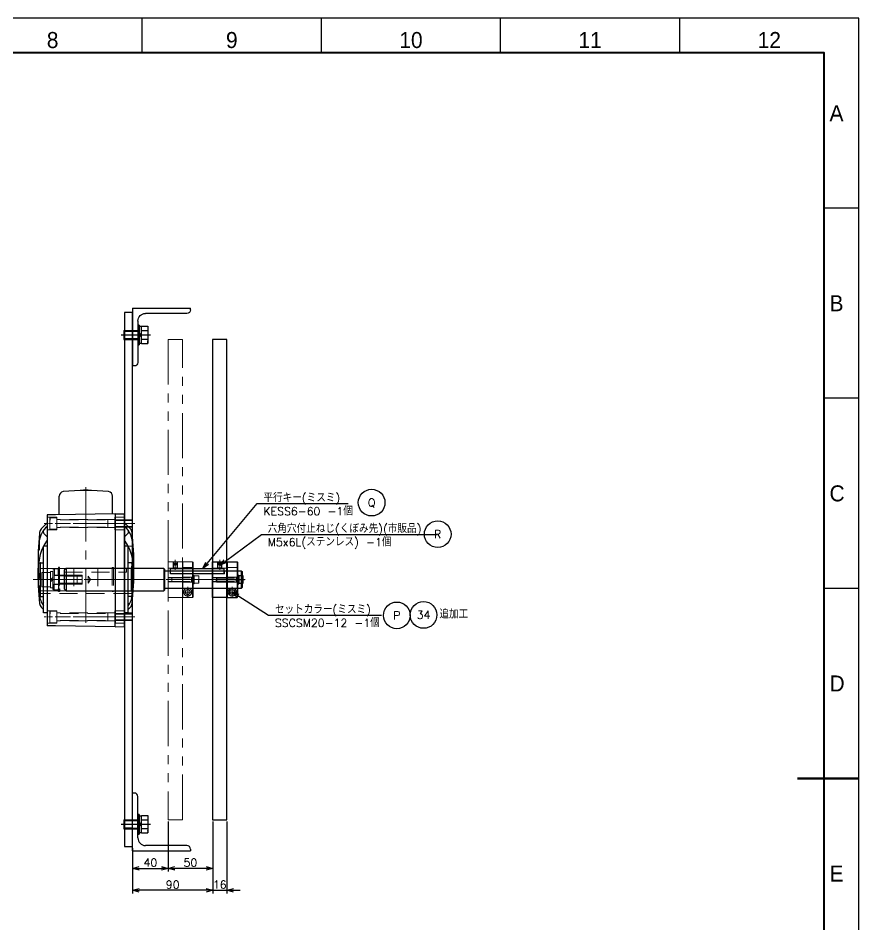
# Model space of a CAD drawing. Header units: millimetres. Extents: x 0 to 49006, y -7876 to 6995.
# Drawn here: x 48060 to 49006, y 665 to 1684 of the extents above; entities that cross this region are included whole.
import ezdxf
from ezdxf import colors
from ezdxf.entities.mleader import LeaderData, LeaderLine
from ezdxf.enums import TextEntityAlignment as Align
from ezdxf.math import Vec2, Vec3

# ---------------------------------------------------------------- set-up
doc = ezdxf.new("R2010")
doc.units = ezdxf.units.MM
doc.header["$LTSCALE"] = 3.2
doc.header["$PDMODE"] = 99
doc.header["$PDSIZE"] = 1
for name, pattern in [('CENTER2', [28.575, 19.05, -3.175, 3.175, -3.175]), ('HIDDEN', [9.525, 6.35, -3.175]), ('PHANTOM2', [31.75, 15.875, -3.175, 3.175, -3.175, 3.175, -3.175])]:
    doc.linetypes.add(name, pattern=pattern)
for name, color, linetype, lineweight in [('04_HIDDEN', 2, 'HIDDEN', 13), ('05_CENTER', 4, 'CENTER2', 13), ('06_PHANTOM', 2, 'PHANTOM2', 13), ('08_DIM', 3, 'Continuous', 13), ('99_図枠', 7, 'Continuous', 40)]:
    doc.layers.add(name, color=color, linetype=linetype, lineweight=lineweight)
doc.layers.add('10_DRAFT', color=8, linetype='Continuous', lineweight=0, plot=False)
doc.styles.add('KSS_TXT', font='txt.shx', dxfattribs={"bigfont": 'extfont2.shx'})
doc.styles.add('KSS_TXT_L', font='txt.shx', dxfattribs={"height": 36, "bigfont": 'extfont2.shx'})
doc.styles.get("Standard").update_dxf_attribs({"font": 'txt.shx', "bigfont": 'extfont2.shx'})
doc.styles.add('表題用', font='MS PGothic.ttf')
doc.dimstyles.new('KSS_DIM', dxfattribs={"dimscale": 12, "dimtxt": 3, "dimasz": 2.5, "dimexe": 1.25, "dimexo": 0.625, "dimtad": 1, "dimdsep": 46, "dimtxsty": 'KSS_TXT', "dimblk": 'OPEN30', "dimcen": 0, "dimazin": 2, "dimtfac": 0.75, "dimtmove": 0, "dimatfit": 3, "dimldrblk": 'OPEN30', "dimfxl": 1.25, "dimtolj": 1, "dimarcsym": 0})

# ---------------------------------------------------------------- blocks, each defined once
blk = doc.blocks.new('GM-SHYF-RH 0.2kW、1／30、200V、60Hzc_1_1')
at = {"color": 0}
for p, q in [((18.5, 53), (8, 52.8)), ((8, 52.8), (8, -73.8)), ((18.5, 53), (18.5, 48.5)), ((18.5, 53), (85.5, 51.8)), ((85.5, 51.8), (95, 51.8)), ((95, -59.3), (95, 51.8)), ((18.5, -64.9), (18.5, 49.5)), ((4, 33.7), (1.4, 31.1)), ((4, 37.5), (4, -37.5)), ((4, 37.5), (8, 37.5)), ((95, 37.5), (99, 37.5)), ((99, 37.5), (99, -37.5)), ((99, 33.7), (101.6, 31.1)), ((0, -18), (0, 18)), ((1, 19), (4, 19)), ((102, 19), (99, 19)), ((103, -18), (103, 18)), ((-2, 6.5), (-2, -32.5)), ((105, -32.5), (105, 7)), ((1, -19), (4, -19)), ((102, -19), (99, -19)), ((4, -37.5), (8, -37.5)), ((95, -37.5), (99, -37.5)), ((8, -48), (4.3, -51.7)), ((95, -48), (98.7, -51.7)), ((8, -63.7), (1.4, -57.1)), ((95, -63.7), (101.6, -57.1)), ((95, -72.8), (95, -59.3)), ((18.5, -74), (18.5, -64.9)), ((18.5, -74), (18.5, -69.5)), ((19.2, -74), (8, -73.8)), ((18.5, -74), (85.5, -72.8)), ((21.5, -74), (21.5, -93.9)), ((81.5, -72.9), (81.5, -93.9)), ((85.5, -72.8), (95, -72.8)), ((49, -100), (49, -100.5)), ((49, -100.5), (54, -100.5)), ((54, -100), (54, -100.5))]:
    blk.add_line(p, q, dxfattribs=at)
for centre, radius, start, end in [((6.1, 26.4), 6.6, 135, 174.2563), ((96.9, 26.4), 6.6, 5.7437, 45), ((398.1, -13), 400.6, 174.2563, 180), ((24, 14.5), 25, 143.1301, 174.2698), ((6.5, 27.8), 3, 145.3407, 214.6593), ((96.5, 27.8), 3, 325.3407, 34.6593), ((79, 14.5), 25, 5.7302, 36.8699), ((-295.1, -13), 400.6, 0, 5.7437), ((399, 7), 400, 178.568, 179.9285), ((1, 18), 1, 90, 180), ((102, 18), 1, 0, 90), ((-296, 7), 400, 0.053, 1.432), ((-1.5, 6.5), 0.5, 90, 180), ((51.5, -13), 53.5, 164.2841, 215.6016), ((-1.5, 7.5), 0.5, 270, 0), ((51.5, -13), 53.5, 324.3984, 15.7159), ((104.5, 7.5), 0.5, 180, 270), ((104.5, 6.5), 0.5, 0, 90), ((398.1, -13), 400.6, 179.0703, 180), ((398.1, 0), 400.6, 180.9297, 182.8629), ((-295.1, 0), 400.6, 357.1371, 359.0703), ((398.1, -13), 400.6, 180, 185.7437), ((1, -18), 1, 180, 270), ((102, -18), 1, 270, 0), ((-1.5, -32.5), 0.5, 180, 270), ((-1.5, -33.5), 0.5, 0, 90), ((399, -33), 400, 180.0715, 180.8595), ((24, -40.5), 25, 176.5614, 230.2082), ((-295.1, -13), 400.6, 354.2563, 357.1371), ((-296, -33), 400, 358.568, 359.9285), ((104.5, -33.5), 0.5, 90, 180), ((104.5, -32.5), 0.5, 270, 0), ((79, -40.5), 25, 309.7918, 354.2698), ((6.1, -52.4), 6.6, 185.7437, 225), ((6.5, -53.8), 3, 135, 217.1625), ((8.4, -56), 3, 224.8696, 262.1781), ((94.6, -56), 3, 277.8219, 315.1304), ((96.5, -53.8), 3, 322.8375, 45), ((96.9, -52.4), 6.6, 315, 354.2563), ((26.5, -93.9), 5, 180, 265.1386), ((51.5, 200), 300, 265.1386, 274.8614), ((76.5, -93.9), 5, 274.8614, 0)]:
    blk.add_arc(centre, radius, start, end, dxfattribs=at)
at = {"layer": '04_HIDDEN', "color": 0}
for p, q in [((8, 49), (19, 49)), ((19, 35), (19, 49)), ((19, 46.5), (84, 46.5)), ((84, 35), (84, 49)), ((95, 49), (84, 49)), ((8, 35), (19, 35)), ((19, 37.5), (84, 37.5)), ((95, 35), (84, 35)), ((0, 15.8), (103, 15.8)), ((0, 12.5), (20.6, 12.5)), ((20.6, 13.5), (22, 13.5)), ((20.6, -13.5), (20.6, 13.5)), ((22, -13.5), (22, 13.5)), ((22, 12.5), (38, 12.5)), ((38, -13), (38, 13)), ((38, 13), (65, 13)), ((65, -13), (65, 13)), ((65, 12.5), (81, 12.5)), ((81, 13.5), (82.4, 13.5)), ((81, -13.5), (81, 13.5)), ((82.4, -13.5), (82.4, 13.5)), ((82.4, 12.5), (103, 12.5)), ((0, -12.5), (20.6, -12.5)), ((20.6, -13.5), (22, -13.5)), ((22, -12.5), (38, -12.5)), ((38, -13), (65, -13)), ((65, -12.5), (81, -12.5)), ((81, -13.5), (82.4, -13.5)), ((82.4, -12.5), (103, -12.5)), ((8, -56), (19, -56)), ((19, -70), (19, -56)), ((19, -58.5), (84, -58.5)), ((95, -56), (84, -56)), ((84, -70), (84, -56)), ((8, -70), (19, -70)), ((19, -67.5), (84, -67.5)), ((95, -70), (84, -70))]:
    blk.add_line(p, q, dxfattribs=at)
at = {"layer": '05_CENTER', "color": 0}
for p, q in [((51.5, -103.9), (51.5, 55.9)), ((4.7, 42), (98.3, 42)), ((-7.6, 0), (110.6, 0)), ((4.7, -63), (98.3, -63))]:
    blk.add_line(p, q, dxfattribs=at)
at = {"layer": '10_DRAFT'}
blk.add_line((59.4, -13), (43.9, -13), dxfattribs=at)
blk = doc.blocks.new('A$C05FE0EC2_2_1_1')
at = {"color": 0}
for p, q in [((-9.8, 11), (9.8, 11)), ((-9.8, 4), (-9.8, 11)), ((-4.9, 4), (-4.9, 11)), ((4.9, 4), (4.9, 11)), ((9.8, 4), (9.8, 11)), ((-11, 1.5), (11, 1.5)), ((-11, 1.5), (-11, 0)), ((-11, 0), (11, 0)), ((9.8, 4), (-9.8, 4)), ((-9.3, 4), (-9.3, 1.5)), ((0, 1.5), (-2.5, 4)), ((0, 4), (2.5, 1.5)), ((9.2, 1.5), (9.2, 4)), ((11, 0), (11, 1.5))]:
    blk.add_line(p, q, dxfattribs=at)
at = {"color": 0, "linetype": 'CENTER2'}
blk.add_line((0, -19), (0, 14), dxfattribs=at)
at = {"color": 0, "linetype": 'HIDDEN'}
for p, q in [((-5, -16), (-5, 0)), ((-4.2, -16), (-4.2, 0)), ((4.2, -16), (4.2, 0)), ((5, -16), (5, 0)), ((-5, -16), (5, -16))]:
    blk.add_line(p, q, dxfattribs=at)
at = {"layer": '10_DRAFT', "style": 'KSS_TXT_L'}
blk.add_text('BT-M10x20L,SW,PW', height=0.3, dxfattribs=at).set_placement((5.2, 10.7))
blk = doc.blocks.new('A$C6AFA1BC6_1_1')
at = {"color": 0}
for p, q in [((6.5, 8), (-6.5, 8)), ((-6.5, 8), (-6.5, 0)), ((6.5, 0), (-6.5, 0)), ((6.5, 0), (6.5, 8))]:
    blk.add_line(p, q, dxfattribs=at)
at = {"color": 0, "linetype": 'HIDDEN'}
for p, q in [((-4, -85), (-4, 0)), ((4, -85), (4, 0)), ((-4, -57), (4, -57)), ((-3.3, -85), (-3.3, -57)), ((3.3, -85), (3.3, -57)), ((-4, -85), (4, -85))]:
    blk.add_line(p, q, dxfattribs=at)
at = {"color": 0, "linetype": 'CENTER2'}
blk.add_line((0, -86.5), (0, 9.5), dxfattribs=at)
at = {"layer": '10_DRAFT', "style": 'KSS_TXT_L'}
blk.add_text('CS-M8x85L', height=0.3, dxfattribs=at).set_placement((3.6, 7.7))
blk = doc.blocks.new('RTWS25b_1_1')
at = {"color": 0}
for points in [[(0, 13.5), (-1.2, 13.5), (-1.2, 10.5), (0, 10.5)], [(0, -13.5), (-1.2, -13.5), (-1.2, -10.5), (0, -10.5)]]:
    blk.add_lwpolyline(points, close=True, dxfattribs=at)
at = {"layer": '10_DRAFT'}
blk.add_line((0, 0), (-1.2, 0), dxfattribs=at)
blk = doc.blocks.new('A$C606D4CA3_1_1')
at = {"color": 0}
for p, q in [((8, 14), (-8, 14)), ((-8, 14), (-8, 4)), ((8, 4), (8, 14)), ((-11, 1.5), (11, 1.5)), ((-11, 1.5), (-11, 0)), ((-11, 0), (11, 0)), ((-9.2, 4), (-9.2, 1.5)), ((-9.2, 4), (9.2, 4)), ((0, 1.5), (-2.5, 4)), ((0, 4), (2.5, 1.5)), ((9.2, 1.5), (9.2, 4)), ((11, 0), (11, 1.5))]:
    blk.add_line(p, q, dxfattribs=at)
at = {"color": 0, "linetype": 'CENTER2'}
blk.add_line((0, -27.5), (0, 15.5), dxfattribs=at)
at = {"color": 0, "linetype": 'HIDDEN'}
for p, q in [((-5, -26), (-5, 0)), ((-4.2, -26), (-4.2, 0)), ((4.2, -26), (4.2, 0)), ((5, -26), (5, 0)), ((-5, -26), (5, -26))]:
    blk.add_line(p, q, dxfattribs=at)
at = {"layer": '10_DRAFT', "style": 'KSS_TXT_L'}
blk.add_text('CS-M10x30L,SW,PW', height=0.3, dxfattribs=at).set_placement((3.1, 13.7))
blk = doc.blocks.new('FWSSS-D24-V10.0-T8.0a_1_1')
at = {"color": 0}
for points in [[(0, 12), (-5, 12), (-5, 5), (0, 5)], [(0, -12), (-5, -12), (-5, -5), (0, -5)]]:
    blk.add_lwpolyline(points, close=True, dxfattribs=at)
at = {"layer": '10_DRAFT'}
blk.add_line((-5, 0), (0, 0), dxfattribs=at)
blk = doc.blocks.new('A$C29BA2C56_1_1')
at = {"color": 0}
blk.add_lwpolyline([(-9, -25), (0, -25), (0, 575), (-9, 575)], close=True, dxfattribs=at)
at = {"layer": '04_HIDDEN'}
for p, q in [((-9, 555), (0, 555)), ((-9, 554), (0, 554)), ((-9, 546), (0, 546)), ((-9, 545), (0, 545)), ((-9, 5), (0, 5)), ((-9, 4), (0, 4)), ((-9, -4), (0, -4)), ((-9, -5), (0, -5))]:
    blk.add_line(p, q, dxfattribs=at)
at = {"layer": '04_HIDDEN', "color": 8}
for p, q in [((-9, 342), (0, 342)), ((-9, 341.3), (0, 341.3)), ((-9, 334.8), (0, 334.8)), ((-9, 334), (0, 334)), ((-9, 237), (0, 237)), ((-9, 236.3), (0, 236.3)), ((-9, 229.8), (0, 229.8)), ((-9, 229), (0, 229))]:
    blk.add_line(p, q, dxfattribs=at)
at = {"layer": '04_HIDDEN', "color": 9}
for p, q in [((0, 312.5), (-9, 312.5)), ((0, 237.5), (-9, 237.5))]:
    blk.add_line(p, q, dxfattribs=at)
at = {"layer": '05_CENTER'}
for p, q in [((-12.4, 550), (3.4, 550)), ((-12.4, 0), (3.4, 0))]:
    blk.add_line(p, q, dxfattribs=at)
at = {"layer": '05_CENTER', "color": 8}
for p, q in [((-11.7, 338), (2.7, 338)), ((-11.7, 233), (2.7, 233))]:
    blk.add_line(p, q, dxfattribs=at)
at = {"layer": '10_DRAFT'}
blk.add_line((0, 275), (-9, 275), dxfattribs=at)
blk = doc.blocks.new('A$C685D21B0_1_1')
at = {"color": 0}
for p, q in [((2, -12.5), (2, 12.5)), ((75.6, 12.5), (75.6, -12.5)), ((75.6, 11.9), (77, 11.9)), ((77, 12.5), (77, -12.5)), ((112, -12.5), (112, 12.5)), ((199, 10), (113, 10)), ((200, 9), (199, 10)), ((199, -10), (199, 10)), ((200, -9), (200, 9)), ((113, -10), (199, -10)), ((199, -10), (200, -9)), ((75.6, -12), (77, -12))]:
    blk.add_line(p, q, dxfattribs=at)
for points in [[(75.6, -12.5), (2, -12.5), (0, -10.5), (0, 10.5), (2, 12.5), (75.6, 12.5)], [(77, 12.5), (112, 12.5), (113, 11.5), (113, -11.5), (112, -12.5), (77, -12.5)]]:
    blk.add_lwpolyline(points, dxfattribs=at)
at = {"layer": '04_HIDDEN'}
for p, q in [((0, 5), (20, 5)), ((0, 4), (27, 4)), ((20, 5), (20, -5)), ((27, 4), (27, -4)), ((29.3, 0), (27, 4)), ((0, -4), (27, -4)), ((0, -5), (20, -5)), ((0, -8.5), (70, -8.5)), ((27, -4), (29.3, 0)), ((70, -8.5), (70, -12.5)), ((180, -6.5), (119, -6.5)), ((119, -6.5), (119, -10)), ((180, -6.5), (180, -10))]:
    blk.add_line(p, q, dxfattribs=at)
at = {"layer": '05_CENTER'}
blk.add_line((203.4, 0), (-5, 0), dxfattribs=at)
blk = doc.blocks.new('STWS25a_1_1')
at = {"color": 0}
for points in [[(0, 11.9), (-1.2, 11.9), (-1.2, 15), (0, 15)], [(0, -11.9), (-1.2, -11.9), (-1.2, -15), (0, -15)]]:
    blk.add_lwpolyline(points, close=True, dxfattribs=at)
at = {"layer": '10_DRAFT'}
blk.add_line((-1.2, 0), (0, 0), dxfattribs=at)
blk = doc.blocks.new('KESS6-60b_1_1')
at = {"color": 0}
blk.add_lwpolyline([(0, 6), (60, 6), (60, 0), (0, 0)], close=True, dxfattribs=at)
blk = doc.blocks.new('SCSM 20-12b_1_1')
at = {"color": 0}
for p, q in [((0, 19.5), (0.5, 20)), ((0, 19.5), (0, -19.5)), ((0.5, 20), (0.5, -20)), ((0.5, 20), (11.5, 20)), ((11.5, 20), (11.5, -20)), ((11.5, 20), (12, 19.5)), ((12, 19.5), (12, -19.5)), ((0.5, -20), (0, -19.5)), ((0.5, -20), (11.5, -20)), ((11.5, -20), (12, -19.5))]:
    blk.add_line(p, q, dxfattribs=at)
for radius in [4.5, 2.75]:
    blk.add_circle((6, -14), radius, dxfattribs=at)
at = {"layer": '04_HIDDEN', "color": 0}
for p, q in [((0, 13.5), (12, 13.5)), ((0.5, 10), (0, 10.5)), ((12, 10.5), (11.5, 10)), ((0, 2.8), (12, 2.8)), ((0.5, 10), (11.5, 10)), ((0, -2.8), (12, -2.8)), ((0, -10.5), (0.5, -10)), ((0.5, -10), (11.5, -10)), ((11.5, -10), (12, -10.5)), ((11.6, -10.1), (11.6, -10.1)), ((11.8, -10.2), (11.8, -10.2))]:
    blk.add_line(p, q, dxfattribs=at)
at = {"layer": '05_CENTER', "color": 0}
for p, q in [((6, -8.2), (6, -19.8)), ((0.2, -14), (11.8, -14))]:
    blk.add_line(p, q, dxfattribs=at)
at = {"layer": '10_DRAFT'}
blk.add_line((0, 0), (12, 0), dxfattribs=at)
blk = doc.blocks.new('A$C0D3A3B7B_1_1')
at = {"color": 0}
blk.add_lwpolyline([(0, 20), (16, 20), (16, -20), (0, -20)], close=True, dxfattribs=at)
at = {"layer": '04_HIDDEN'}
for p, q in [((16, 12.8), (0, 12.8)), ((5.5, 20), (5.5, 12.8)), ((6, 20), (6, 12.8)), ((10, 20), (10, 12.8)), ((10.5, 20), (10.5, 12.8)), ((16, 10), (0, 10)), ((16, 2.5), (0, 2.5)), ((16, 2), (0, 2)), ((16, -2), (0, -2)), ((16, -2.5), (0, -2.5)), ((16, -10), (0, -10))]:
    blk.add_line(p, q, dxfattribs=at)
at = {"layer": '05_CENTER'}
for p, q in [((8, 10.8), (8, 22.1)), ((18.1, 0), (-2.1, 0))]:
    blk.add_line(p, q, dxfattribs=at)
at = {"layer": '10_DRAFT'}
blk.add_line((16, 0), (0, 0), dxfattribs=at)
blk = doc.blocks.new('A$C121A4B89_1_1')
at = {"color": 0}
for p, q in [((-4.6, 1.3), (-4.6, 0)), ((-4.6, 1.3), (4.6, 1.3)), ((-4.6, 0), (4.6, 0)), ((4.2, 6.3), (-4.2, 6.3)), ((-4.2, 6.3), (-4.2, 1.3)), ((0, 0), (-1.3, 1.3)), ((0, 1.3), (1.3, 0)), ((4.2, 1.3), (4.2, 6.3)), ((4.6, 0), (4.6, 1.3))]:
    blk.add_line(p, q, dxfattribs=at)
at = {"color": 0, "linetype": 'HIDDEN'}
for p, q in [((-2.5, -23.7), (-2.5, 0)), ((2.5, -23.7), (2.5, 0)), ((-2.5, -1.7), (2.5, -1.7)), ((-2.1, -23.7), (-2.1, -1.7)), ((2.1, -23.7), (2.1, -1.7)), ((-2.5, -23.7), (2.5, -23.7))]:
    blk.add_line(p, q, dxfattribs=at)
at = {"color": 0, "linetype": 'CENTER2'}
blk.add_line((0, -25.2), (0, 7.8), dxfattribs=at)
at = {"layer": '10_DRAFT', "style": 'KSS_TXT_L'}
blk.add_text('CS-M5x25L,SW', height=0.3, dxfattribs=at).set_placement((0.6, 6))
blk = doc.blocks.new('MSSF5-6b_1_1')
at = {"color": 0, "linetype": 'CENTER2'}
blk.add_line((-7, 0), (1.2, 0), dxfattribs=at)
at = {"color": 0}
for p, q in [((-6, 2.1), (-5.6, 2.5)), ((-6, 2.1), (-0.3, 2.1)), ((-6, 2.1), (-6, -2.1)), ((-5.6, 2.5), (-0.7, 2.5)), ((-5.6, -2.5), (-5.6, 2.5)), ((-0.7, 2.5), (0, 1.8)), ((-0.7, -2.5), (-0.7, 2.5)), ((0, 1.8), (0, -1.8)), ((-6, -2.1), (-0.3, -2.1)), ((-6, -2.1), (-5.6, -2.5)), ((-5.6, -2.5), (-0.7, -2.5)), ((-3.7, -2.1), (-3.7, -2.1)), ((-1.4, -2.1), (-1.4, -2.1)), ((-0.7, -2.5), (0, -1.8))]:
    blk.add_line(p, q, dxfattribs=at)
at = {"color": 0, "linetype": 'HIDDEN'}
for p, q in [((-6, 1.4), (-4, 1.4)), ((-6, 0.7), (-4, 0.7)), ((-4, 1.4), (-3.2, 0)), ((-4, 1.4), (-4, -1.4)), ((-4, -1.4), (-3.2, 0)), ((-6, -0.7), (-4, -0.7)), ((-6, -1.4), (-4, -1.4))]:
    blk.add_line(p, q, dxfattribs=at)
blk = doc.blocks.new('A$C393861A3_1_1')
for name, p, rotation in [('A$C0D3A3B7B_1_1', (0, 0), 270), ('A$C121A4B89_1_1', (0, -28), 180)]:
    blk.add_blockref(name, p, dxfattribs=dict(rotation=rotation))
at = {"color": 4, "rotation": 270}
blk.add_blockref('SCSM 20-12b_1_1', (0, -16), dxfattribs=at)
at = {"layer": '04_HIDDEN', "color": 4, "xscale": -1}
blk.add_blockref('MSSF5-6b_1_1', (12.5, -8), dxfattribs=at)
blk = doc.blocks.new('A$C05D17ACF_1_1')
at = {"xscale": -1, "rotation": 90}
blk.add_blockref('A$C685D21B0_1_1', (0, 75.8), dxfattribs=at)
at = {"color": 4, "xscale": -1, "rotation": 90}
blk.add_blockref('STWS25a_1_1', (0, -1.2), dxfattribs=at)
at = {"color": 4, "rotation": 270}
blk.add_blockref('KESS6-60b_1_1', (6.5, -43.7), dxfattribs=at)
blk.add_blockref('A$C393861A3_1_1', (0, -91))
at = {"layer": '06_PHANTOM'}
blk.add_blockref('A$C393861A3_1_1', (0, -41), dxfattribs=at)
blk = doc.blocks.new('A$C402B3D07_1_1')
at = {"color": 0}
for p, q in [((0, 0), (-65, 0)), ((-65, -2), (-65, 0)), ((0, 0), (0, -65)), ((-61, -6), (-14.5, -6)), ((-6, -14.5), (-6, -61)), ((-2, -65), (0, -65))]:
    blk.add_line(p, q, dxfattribs=at)
for centre, radius, start, end in [((-61, -2), 4, 180, 270), ((-14.5, -14.5), 8.5, 0, 90), ((-2, -61), 4, 180, 270)]:
    blk.add_arc(centre, radius, start, end, dxfattribs=at)
blk = doc.blocks.new('A$C2EBD5C33_1_1')
blk.add_lwpolyline([(90, -270), (106, -270), (106, 270), (90, 270)], close=True)
at = {"layer": '06_PHANTOM'}
blk.add_lwpolyline([(40, -270), (56, -270), (56, 270), (40, 270)], close=True, dxfattribs=at)
blk.add_blockref('A$C29BA2C56_1_1', (0, -275))
at = {"xscale": -1}
blk.add_blockref('A$C402B3D07_1_1', (0, 305.1), dxfattribs=at)
for name, p, rotation in [('A$C05FE0EC2_2_1_1', (6, 275), 270), ('A$C05D17ACF_1_1', (-1, 0), 90), ('A$C402B3D07_1_1', (0, -304.9), 180), ('A$C05FE0EC2_2_1_1', (6, -275), 270)]:
    blk.add_blockref(name, p, dxfattribs=dict(rotation=rotation))
at = {"color": 4, "rotation": 180}
blk.add_blockref('GM-SHYF-RH 0.2kW、1／30、200V、60Hzc_1_1', (-1, 0), dxfattribs=at)
at = {"color": 4}
for name, p in [('FWSSS-D24-V10.0-T8.0a_1_1', (-83.2, 0)), ('RTWS25b_1_1', (-82, 0))]:
    blk.add_blockref(name, p, dxfattribs=at)
at = {"layer": '04_HIDDEN', "rotation": 90}
for name, p in [('A$C6AFA1BC6_1_1', (-85, 63)), ('A$C606D4CA3_1_1', (-88.2, 0)), ('A$C6AFA1BC6_1_1', (-85, -42))]:
    blk.add_blockref(name, p, dxfattribs=at)
blk = doc.blocks.new('_Open30')
at = {"color": 0, "linetype": 'ByBlock', "lineweight": -2}
for p, q in [((-1, 0.27), (0, 0)), ((0, 0), (-1, -0.27)), ((0, 0), (-1, 0))]:
    blk.add_line(p, q, dxfattribs=at)
blk = doc.blocks.new('*D2112')
at = {"layer": '08_DIM', "color": 0, "lineweight": -2, "transparency": 16777216}
for p, q in [((48279.1, 781.3), (48279.1, 700.3)), ((48189.1, 751.3), (48189.1, 700.3)), ((48271.6, 704), (48196.6, 704))]:
    blk.add_line(p, q, dxfattribs=at)
at = {"layer": 'Defpoints', "color": 0, "transparency": 16777216}
for p in [(48279.1, 783.2), (48189.1, 753.2), (48189.1, 704)]:
    blk.add_point(p, dxfattribs=at)
at = {"layer": '08_DIM', "color": 0, "lineweight": -2, "transparency": 16777216, "xscale": 7.5, "yscale": 7.5, "zscale": 7.5, "rotation": 180}
blk.add_blockref('_Open30', (48189.1, 704), dxfattribs=at)
at = {"layer": '08_DIM', "color": 0, "lineweight": -2, "transparency": 16777216, "xscale": 7.5, "yscale": 7.5, "zscale": 7.5}
blk.add_blockref('_Open30', (48279.1, 704), dxfattribs=at)
at = {"layer": '08_DIM', "color": 0, "transparency": 16777216, "insert": (48234.1, 710.4), "char_height": 9, "attachment_point": 5, "style": 'KSS_TXT'}
blk.add_mtext('\\A1;90', dxfattribs=at)
blk = doc.blocks.new('*D2113')
at = {"layer": '08_DIM', "color": 0, "lineweight": -2, "transparency": 16777216}
for p, q in [((48279.1, 781.3), (48279.1, 700.3)), ((48295.1, 781.3), (48295.1, 700.3)), ((48271.6, 704), (48264.1, 704)), ((48279.1, 704), (48295.1, 704)), ((48302.6, 704), (48310.1, 704))]:
    blk.add_line(p, q, dxfattribs=at)
at = {"layer": 'Defpoints', "color": 0, "transparency": 16777216}
for p in [(48279.1, 783.2), (48295.1, 783.2), (48295.1, 704)]:
    blk.add_point(p, dxfattribs=at)
at = {"layer": '08_DIM', "color": 0, "lineweight": -2, "transparency": 16777216, "xscale": 7.5, "yscale": 7.5, "zscale": 7.5}
blk.add_blockref('_Open30', (48279.1, 704), dxfattribs=at)
at = {"layer": '08_DIM', "color": 0, "lineweight": -2, "transparency": 16777216, "xscale": 7.5, "yscale": 7.5, "zscale": 7.5, "rotation": 180}
blk.add_blockref('_Open30', (48295.1, 704), dxfattribs=at)
at = {"layer": '08_DIM', "color": 0, "transparency": 16777216, "insert": (48287.1, 710.4), "char_height": 9, "attachment_point": 5, "style": 'KSS_TXT'}
blk.add_mtext('\\A1;16', dxfattribs=at)
blk = doc.blocks.new('AM_BALLOON1')
at = {"transparency": 16777216}
blk.add_circle((0, 0), 5, dxfattribs=at)
blk.add_attdef('B_NUMBER', text='', height=3, dxfattribs=at).set_placement((0, 0), align=Align.MIDDLE_CENTER)
blk = doc.blocks.new('_OPEN')
at = {"color": 0, "linetype": 'ByBlock'}
for p, q in [((-1, 0.17), (0, 0)), ((0, 0), (-1, -0.17)), ((0, 0), (-1, 0))]:
    blk.add_line(p, q, dxfattribs=at)
blk = doc.blocks.new('*D2115')
at = {"layer": '08_DIM', "color": 0, "lineweight": -2, "transparency": 16777216}
for p, q in [((48229.1, 781.3), (48229.1, 725)), ((48279.1, 781.3), (48279.1, 725)), ((48271.6, 728.7), (48236.6, 728.7))]:
    blk.add_line(p, q, dxfattribs=at)
at = {"layer": 'Defpoints', "color": 0, "transparency": 16777216}
for p in [(48229.1, 783.2), (48279.1, 783.2), (48229.1, 728.7)]:
    blk.add_point(p, dxfattribs=at)
at = {"layer": '08_DIM', "color": 0, "lineweight": -2, "transparency": 16777216, "xscale": 7.5, "yscale": 7.5, "zscale": 7.5, "rotation": 180}
blk.add_blockref('_Open30', (48229.1, 728.7), dxfattribs=at)
at = {"layer": '08_DIM', "color": 0, "lineweight": -2, "transparency": 16777216, "xscale": 7.5, "yscale": 7.5, "zscale": 7.5}
blk.add_blockref('_Open30', (48279.1, 728.7), dxfattribs=at)
at = {"layer": '08_DIM', "color": 0, "transparency": 16777216, "insert": (48254.1, 735.1), "char_height": 9, "attachment_point": 5, "style": 'KSS_TXT'}
blk.add_mtext('\\A1;50', dxfattribs=at)
blk = doc.blocks.new('*D2116')
at = {"layer": '08_DIM', "color": 0, "lineweight": -2, "transparency": 16777216}
for p, q in [((48229.1, 781.3), (48229.1, 725)), ((48189.1, 751.3), (48189.1, 725)), ((48196.6, 728.7), (48221.6, 728.7))]:
    blk.add_line(p, q, dxfattribs=at)
at = {"layer": 'Defpoints', "color": 0, "transparency": 16777216}
for p in [(48229.1, 783.2), (48189.1, 753.2), (48229.1, 728.7)]:
    blk.add_point(p, dxfattribs=at)
at = {"layer": '08_DIM', "color": 0, "lineweight": -2, "transparency": 16777216, "xscale": 7.5, "yscale": 7.5, "zscale": 7.5, "rotation": 180}
blk.add_blockref('_Open30', (48189.1, 728.7), dxfattribs=at)
at = {"layer": '08_DIM', "color": 0, "lineweight": -2, "transparency": 16777216, "xscale": 7.5, "yscale": 7.5, "zscale": 7.5}
blk.add_blockref('_Open30', (48229.1, 728.7), dxfattribs=at)
at = {"layer": '08_DIM', "color": 0, "transparency": 16777216, "insert": (48209.1, 735.1), "char_height": 9, "attachment_point": 5, "style": 'KSS_TXT'}
blk.add_mtext('\\A1;40', dxfattribs=at)

msp = doc.modelspace()

# ---------------------------------------------------------------- linework, layer by layer
at = {"layer": '99_図枠', "lineweight": 25}
for p, q in [((48199.897, 1645.212), (48199.897, 1684.216)), ((48401.307, 1645.212), (48401.307, 1684.216)), ((48401.307, 1645.212), (48401.307, 1684.216)), ((48602.717, 1645.212), (48602.717, 1684.216)), ((48804.127, 1645.212), (48804.127, 1684.216)), ((49005.537, 1470.577), (48966.533, 1470.577)), ((49005.537, 1256.938), (48966.533, 1256.938)), ((49005.537, 1043.3), (48966.533, 1043.3))]:
    msp.add_line(p, q, dxfattribs=at)
at = {"layer": '99_図枠', "lineweight": 53}
msp.add_line((49005.537, 829.661), (48936.53, 829.661), dxfattribs=at)
at = {"layer": '99_図枠'}
msp.add_lwpolyline([(46705.507, 14.11), (48966.533, 14.11), (48966.533, 1645.212), (46705.507, 1645.212)], close=True, dxfattribs=at)
at = {"layer": 'Defpoints'}
msp.add_lwpolyline([(46588.615, -24.719), (49005.537, -24.719), (49005.537, 1684.216), (46588.615, 1684.216)], close=True, dxfattribs=at)

# ---------------------------------------------------------------- block references
msp.add_blockref('A$C2EBD5C33_1_1', (48189.069, 1053.222))

# ---------------------------------------------------------------- texts
at = {"layer": '08_DIM', "style": 'KSS_TXT'}
msp.add_text('追加工', height=9, dxfattribs=at).set_placement((48533.95, 1009.635))
at = {"layer": '99_図枠', "lineweight": 13, "style": '表題用'}
for s, height, p in [('8', 18.002, (48099.192, 1645.212)), ('9', 18.002, (48300.602, 1645.212)), ('10', 18.0018, (48502.012, 1645.212)), ('11', 18.0018, (48703.422, 1645.212)), ('12', 18.0018, (48904.832, 1645.212))]:
    msp.add_text(s, height=height, dxfattribs=at).set_placement(p, align=Align.BOTTOM_CENTER)
for s, p in [('A', (48972.534, 1577.396)), ('B', (48972.534, 1363.758)), ('C', (48972.534, 1150.119)), ('D', (48972.534, 936.48)), ('E', (48972.534, 722.842))]:
    msp.add_text(s, height=18.002, dxfattribs=at).set_placement(p, align=Align.MIDDLE_LEFT)

# ---------------------------------------------------------------- dimensions: what is measured, and where the dimension line sits
at = {"layer": '08_DIM', "color": 1}
for base, p1, p2, picture, middle in [((48189.069, 704.005), (48279.069, 783.222), (48189.069, 753.222), '*D2112', (48234.069, 710.38)), ((48229.069, 728.738), (48189.069, 753.222), (48229.069, 783.222), '*D2116', (48209.069, 735.113)), ((48229.069, 728.738), (48279.069, 783.222), (48229.069, 783.222), '*D2115', (48254.069, 735.113)), ((48295.069, 704.005), (48279.069, 783.222), (48295.069, 783.222), '*D2113', (48287.069, 710.38))]:
    dim = msp.add_linear_dim(base=base, p1=p1, p2=p2, dimstyle='KSS_DIM', override={"dimscale": 3}, dxfattribs=at)
    dim.commit()
    dim.dimension.update_dxf_attribs({"geometry": picture, "text_midpoint": middle})

# ---------------------------------------------------------------- leaders
at = {"layer": '08_DIM'}
ml = msp.add_multileader_block('Standard', dxfattribs=at)
ml.set_content('AM_BALLOON1', color=256, scale=3)
ml.set_attribute('B_NUMBER', 'Q', width=0)
ml.set_leader_properties(color=256, linetype='ByLayer', lineweight=-1)
ml.set_arrow_properties(name='OPEN')
ml.build(insert=Vec2(0, 0))
ml.multileader.update_dxf_attribs({"leader_type": 0, "has_dogleg": 0, "text_right_attachment_type": 6, "dogleg_length": 0, "arrow_head_size": 6, "scale": 3, "block_connection_type": 1})
ctx = ml.context
ctx.base_point, ctx.scale, ctx.char_height, ctx.arrow_head_size, ctx.landing_gap_size, ctx.plane_origin = Vec3(48457.794, 1139.707), 3, 12, 6, 6, Vec3(48457.794, 1139.707)
ctx.right_attachment, ctx.attachment_type = 6, 1
notes = []
notes.append((ctx, [(0, (0, 0, 0), (0, 0), (1, 0), 1, [])]))
ctx.block.insert = Vec3(48457.794, 1139.707)
at = {"layer": '08_DIM', "color": 4}
ml = msp.add_multileader_mtext('Standard', dxfattribs=at)
ml.set_content('平行キー(ミスミ)\\PKESS6-60 -1個', color=4)
ml.set_leader_properties()
ml.set_arrow_properties(name='OPEN30')
ml.build(insert=Vec2(0, 0))
ml.multileader.update_dxf_attribs({"text_left_attachment_type": 6, "text_right_attachment_type": 6, "dogleg_length": 0.36, "arrow_head_size": 7.5, "scale": 3})
ctx = ml.context
ctx.base_point, ctx.scale, ctx.char_height, ctx.arrow_head_size, ctx.landing_gap_size, ctx.plane_origin = Vec3(48330.135, 1138.687), 3, 9, 7.5, 6, Vec3(48909.817, 1093.331)
ctx.left_attachment, ctx.right_attachment = 6, 6
notes.append((ctx, [(0, (1, 1, 0), (48329.055, 1138.687), (1, 0), 1.08, [(0, [(48268.163, 1065.722)], 0, [])])]))
ctx.mtext.insert, ctx.mtext.flow_direction = Vec3(48336.135, 1149.487), 5
at = {"layer": '08_DIM'}
ml = msp.add_multileader_block('Standard', dxfattribs=at)
ml.set_content('AM_BALLOON1', color=256, scale=3)
ml.set_attribute('B_NUMBER', 'R', width=0)
ml.set_leader_properties(color=256, linetype='ByLayer', lineweight=-1)
ml.set_arrow_properties(name='OPEN')
ml.build(insert=Vec2(0, 0))
ml.multileader.update_dxf_attribs({"leader_type": 0, "has_dogleg": 0, "text_right_attachment_type": 6, "dogleg_length": 0, "arrow_head_size": 6, "scale": 3, "block_connection_type": 1})
ctx = ml.context
ctx.base_point, ctx.scale, ctx.char_height, ctx.arrow_head_size, ctx.landing_gap_size, ctx.plane_origin = Vec3(48532.062, 1104.232), 3, 12, 6, 6, Vec3(48532.062, 1104.232)
ctx.right_attachment, ctx.attachment_type = 6, 1
notes.append((ctx, [(0, (0, 0, 0), (0, 0), (1, 0), 1, [])]))
ctx.block.insert = Vec3(48532.062, 1104.232)
at = {"layer": '08_DIM', "color": 4}
ml = msp.add_multileader_mtext('Standard', dxfattribs=at)
ml.set_content('六角穴付止ねじ(くぼみ先)(市販品)\\PM5x6L(ステンレス) -1個', color=4)
ml.set_leader_properties()
ml.set_arrow_properties(name='OPEN30')
ml.build(insert=Vec2(0, 0))
ml.multileader.update_dxf_attribs({"text_left_attachment_type": 6, "text_right_attachment_type": 6, "dogleg_length": 0.36, "arrow_head_size": 7.5, "scale": 3})
ctx = ml.context
ctx.base_point, ctx.scale, ctx.char_height, ctx.arrow_head_size, ctx.landing_gap_size, ctx.plane_origin = Vec3(48334.968, 1104.005), 3, 9, 7.5, 6, Vec3(49102.849, 1023.758)
ctx.left_attachment, ctx.right_attachment = 6, 6
notes.append((ctx, [(0, (1, 1, 0), (48333.888, 1104.005), (1, 0), 1.08, [(0, [(48287.363, 1069.41)], 0, [])])]))
ctx.mtext.insert, ctx.mtext.flow_direction = Vec3(48340.968, 1114.805), 5
ml = msp.add_multileader_mtext('Standard', dxfattribs=at)
ml.set_content('セットカラー(ミスミ)\\PSSCSM20-12 -1個', color=4)
ml.set_leader_properties()
ml.set_arrow_properties(name='OPEN30')
ml.build(insert=Vec2(0, 0))
ml.multileader.update_dxf_attribs({"text_left_attachment_type": 6, "text_right_attachment_type": 6, "dogleg_length": 0.36, "arrow_head_size": 7.5, "scale": 3})
ctx = ml.context
ctx.base_point, ctx.scale, ctx.char_height, ctx.arrow_head_size, ctx.landing_gap_size, ctx.plane_origin = Vec3(48343.059, 1013.185), 3, 9, 7.5, 6, Vec3(48922.742, 967.829)
ctx.left_attachment, ctx.right_attachment = 6, 6
notes.append((ctx, [(0, (1, 1, 0), (48341.979, 1013.185), (1, 0), 1.08, [(0, [(48301.069, 1039.222)], 0, [])])]))
ctx.mtext.insert, ctx.mtext.flow_direction = Vec3(48349.059, 1023.985), 5
at = {"layer": '08_DIM'}
ml = msp.add_multileader_block('Standard', dxfattribs=at)
ml.set_content('AM_BALLOON1', color=256, scale=3)
ml.set_attribute('B_NUMBER', '34', width=0)
ml.set_leader_properties(color=256, linetype='ByLayer', lineweight=-1)
ml.set_arrow_properties(name='OPEN')
ml.build(insert=Vec2(0, 0))
ml.multileader.update_dxf_attribs({"leader_type": 0, "has_dogleg": 0, "text_right_attachment_type": 6, "dogleg_length": 0, "arrow_head_size": 6, "scale": 3, "block_connection_type": 1})
ctx = ml.context
ctx.base_point, ctx.scale, ctx.char_height, ctx.arrow_head_size, ctx.landing_gap_size, ctx.plane_origin = Vec3(48516.157, 1013.478), 3, 12, 6, 6, Vec3(48516.157, 1013.478)
ctx.right_attachment, ctx.attachment_type = 6, 1
notes.append((ctx, [(0, (0, 0, 0), (0, 0), (1, 0), 1, [])]))
ctx.block.insert = Vec3(48516.157, 1013.478)
ml = msp.add_multileader_block('Standard', dxfattribs=at)
ml.set_content('AM_BALLOON1', color=256, scale=3)
ml.set_attribute('B_NUMBER', 'P', width=0)
ml.set_leader_properties(color=256, linetype='ByLayer', lineweight=-1)
ml.set_arrow_properties(name='OPEN')
ml.build(insert=Vec2(0, 0))
ml.multileader.update_dxf_attribs({"leader_type": 0, "has_dogleg": 0, "text_right_attachment_type": 6, "dogleg_length": 0, "arrow_head_size": 6, "scale": 3, "block_connection_type": 1})
ctx = ml.context
ctx.base_point, ctx.scale, ctx.char_height, ctx.arrow_head_size, ctx.landing_gap_size, ctx.plane_origin = Vec3(48486.156, 1013.018), 3, 12, 6, 6, Vec3(48486.156, 1013.018)
ctx.right_attachment, ctx.attachment_type = 6, 1
notes.append((ctx, [(0, (0, 0, 0), (0, 0), (1, 0), 1, [])]))
ctx.block.insert = Vec3(48486.156, 1013.018)
for ctx, leaders in notes:
    for number, flags, end, landing, length, lines in leaders:
        leader = LeaderData()
        leader.index, (leader.has_last_leader_line, leader.has_dogleg_vector, leader.attachment_direction) = number, flags
        leader.last_leader_point, leader.dogleg_vector, leader.dogleg_length = Vec3(end), Vec3(landing), length
        for number, points, colour, breaks in lines:
            line = LeaderLine()
            line.index, line.vertices, line.color, line.breaks = number, Vec3.list(points), colors.encode_raw_color(colour), breaks
            leader.lines.append(line)
        ctx.leaders.append(leader)

doc.saveas('drawing.dxf')
